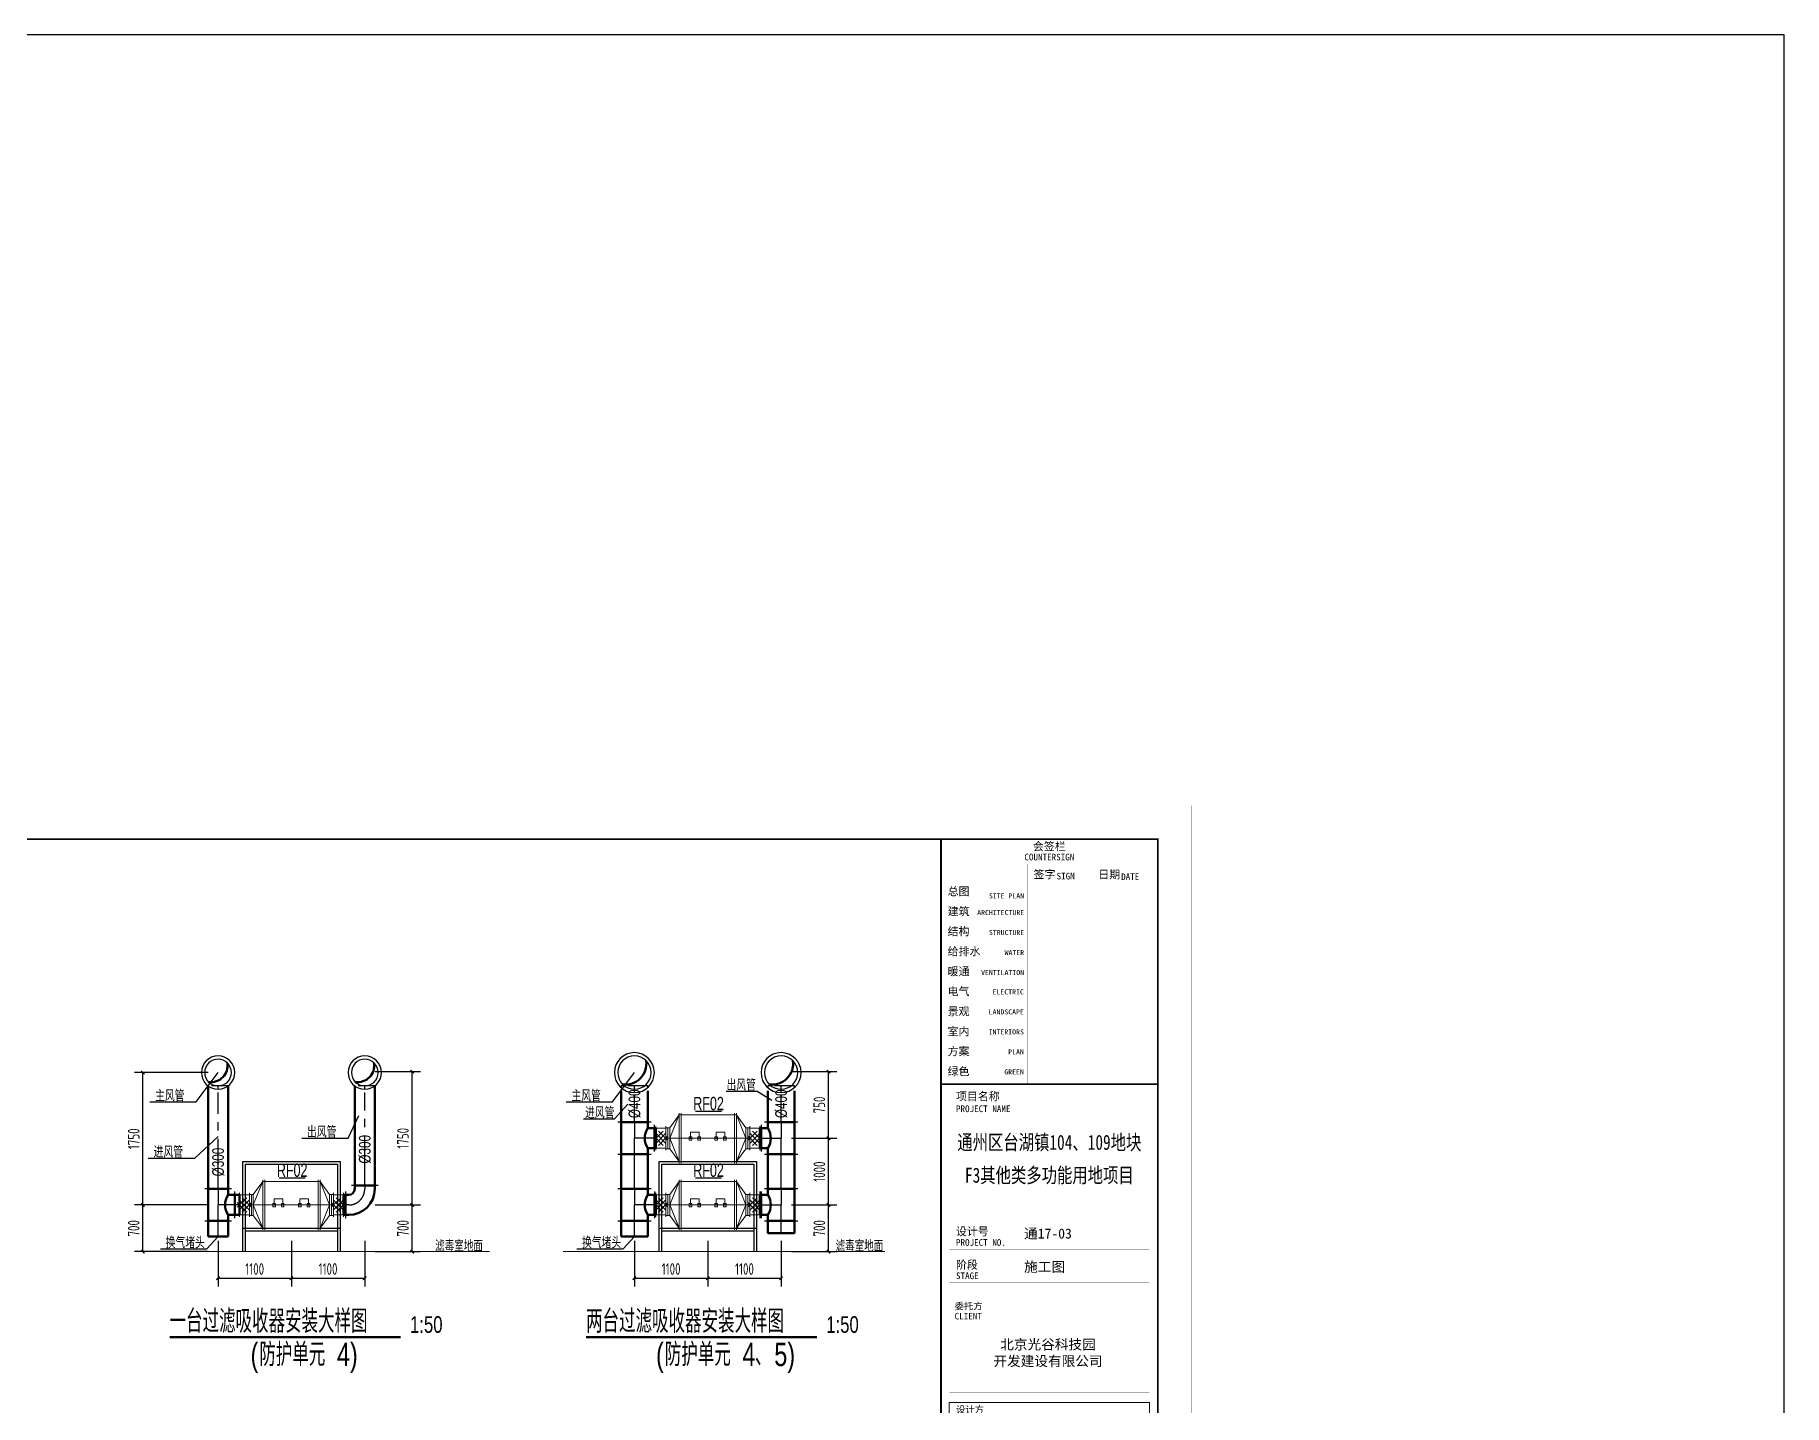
# Model space of a CAD drawing. Extents: x 49167 to 115333, y -222111 to -53947.
# Drawn here: x 89102 to 115333, y -89037 to -68484 of the extents above; entities that cross this region are included whole.
import ezdxf
from ezdxf.enums import TextEntityAlignment as Align

# ---------------------------------------------------------------- set-up
doc = ezdxf.new("R2010")
doc.units = 0
doc.header["$LTSCALE"] = 1000
doc.header["$MEASUREMENT"] = 0
doc.linetypes.add('CENTER2', pattern=[1.125, 0.75, -0.125, 0.125, -0.125])
doc.linetypes.add('DASH', pattern=[0.35, 0.25, -0.1])
for name, color, linetype, lineweight in [('00AC-SB-131', 131, 'Continuous', 20), ('AC_TXT', 40, 'Continuous', 15), ('ACS_SFG_FM', 7, 'Continuous', 15), ('ACS_暖通设备', 7, 'Continuous', 15), ('DUCT-送风管', 4, 'Continuous', 50), ('DUCT-送风管端线', 2, 'Continuous', 50)]:
    doc.layers.add(name, color=color, linetype=linetype, lineweight=lineweight)
for name, color, linetype in [('AXIS-300', 3, 'Continuous'), ('DIM_SYMB', 3, 'Continuous'), ('DUCT-排风标注', 3, 'Continuous'), ('DUCT-送风中心线', 5, 'CENTER2'), ('DUCT-送风标注', 3, 'Continuous'), ('DUCT-送风法兰', 2, 'Continuous'), ('DUCT-送风管立管', 4, 'Continuous'), ('Hvac-Hide', 8, 'DASH'), ('TH_DIM', 3, 'Continuous'), ('WALL', 255, 'Continuous'), ('看线', 241, 'Continuous')]:
    doc.layers.add(name, color=color, linetype=linetype)
doc.styles.add('_TCH_DIM_T3', font='ROS1', dxfattribs={"width": 0.8, "bigfont": 'JD'})
doc.styles.add('HZF', font='ros.shx', dxfattribs={"width": 0.75, "bigfont": 'jd.shx'})
doc.styles.add('图签信息$0$hwxh', font='STXIHEI.TTF')
doc.styles.add('图签信息$0$华文细黑', font='STXIHEI.TTF', dxfattribs={"height": 10})
doc.dimstyles.new('_TCH_ARCH&&50', dxfattribs={"dimtxt": 175, "dimasz": 50, "dimexe": 125, "dimexo": 150, "dimgap": 50, "dimtad": 1, "dimdec": 0, "dimzin": 0, "dimdsep": 46, "dimtxsty": '_TCH_DIM_T3', "dimblk": 'ARCHTICK', "dimcen": 0.09, "dimazin": 2, "dimtfac": 1, "dimtdec": 0, "dimtix": 1, "dimtmove": 2, "dimatfit": 3, "dimfxl": 0, "dimtolj": 1, "dimtzin": 0, "dimarcsym": 0})

# ---------------------------------------------------------------- blocks, each defined once
blk = doc.blocks.new('图框-A1')
for points, const_width in [([(0, 0), (841, 0), (841, 594), (0, 594)], 0.05), ([(766, 584), (25, 584), (25, 10), (766, 10)], 0.5)]:
    blk.add_lwpolyline(points, close=True, dxfattribs=dict(const_width=const_width))
blk = doc.blocks.new('图签信息$0$WDCE Copyright200X')
at = {"const_width": 0.016}
blk.add_lwpolyline([(-10.6, 1.26, 1), (-11.4, 1.26, 1)], format="xyb", close=True, dxfattribs=at)
at = {"style": '图签信息$0$华文细黑'}
for s, p in [('WDCE ', (-11.46, 0.5)), ('     Copyright ', (-3.51, 0.5))]:
    blk.add_text(s, height=1, dxfattribs=at).set_placement(p, align=Align.BOTTOM_RIGHT)
blk.add_text('c', height=0.6, dxfattribs=at).set_placement((-11.04, 1.35), align=Align.MIDDLE_CENTER)
blk.add_attdef('200X', text='', height=1, dxfattribs=at).set_placement((-0.45, 0.5), align=Align.BOTTOM_RIGHT)
blk = doc.blocks.new('图签信息$0$logo2')
h = blk.add_hatch(color=7)
h.paths.add_polyline_path([(19.02, -7.36), (15.84, -7.36), (15.84, -3.97), (18.97, -3.97), (18.97, -4.24), (16.46, -4.24), (16.46, -5.45), (18.81, -5.45), (18.81, -5.69), (16.47, -5.69), (16.47, -7.12), (19.02, -7.12)])
edge = h.paths.add_edge_path()
edge.add_spline(control_points=[(15.26, -4.21), (15.26, -4.21), (15.13, -4.65), (15.13, -4.65), (15.13, -4.65), (14.62, -4.1), (13.73, -4.1), (13.04, -4.1), (12.07, -4.54), (12.08, -5.62), (12.08, -6.49), (12.77, -7.16), (13.73, -7.17), (14.66, -7.17), (15.23, -6.68), (15.23, -6.68), (15.23, -6.68), (15.16, -7.11), (15.16, -7.11), (13.63, -7.7), (11.42, -7.29), (11.41, -5.64), (11.4, -3.72), (14.16, -3.66), (15.26, -4.21)], knot_values=[0, 0, 0, 0, 1, 1, 1, 2, 2, 2, 3, 3, 3, 4, 4, 4, 5, 5, 5, 6, 6, 6, 7, 7, 7, 8, 8, 8, 8], degree=3, periodic=0)
edge = h.paths.add_edge_path(flags=16)
edge.add_spline(control_points=[(10.23, -5.57), (10.23, -5.16), (10.12, -4.83), (9.9, -4.58), (9.63, -4.27), (9.23, -4.12), (8.69, -4.12), (8.69, -4.12), (7.64, -4.12), (7.64, -4.12), (7.64, -4.12), (7.64, -7.1), (7.64, -7.1), (7.64, -7.1), (8.66, -7.1), (8.66, -7.1), (9.13, -7.1), (9.52, -6.93), (9.82, -6.6), (10.09, -6.31), (10.23, -5.96), (10.23, -5.57)], knot_values=[0, 0, 0, 0, 1, 1, 1, 2, 2, 2, 3, 3, 3, 4, 4, 4, 5, 5, 5, 6, 6, 6, 7, 7, 7, 7], degree=3, periodic=0)
edge = h.paths.add_edge_path()
edge.add_spline(control_points=[(10.92, -5.51), (10.92, -5.96), (10.72, -6.37), (10.34, -6.72), (9.92, -7.1), (9.41, -7.29), (8.82, -7.29), (8.82, -7.29), (7.03, -7.29), (7.03, -7.29), (7.03, -7.29), (7.03, -3.92), (7.03, -3.92), (7.03, -3.92), (9.1, -3.92), (9.1, -3.92), (9.59, -3.92), (10.01, -4.06), (10.36, -4.34), (10.73, -4.64), (10.92, -5.03), (10.92, -5.51)], knot_values=[0, 0, 0, 0, 1, 1, 1, 2, 2, 2, 3, 3, 3, 4, 4, 4, 5, 5, 5, 6, 6, 6, 7, 7, 7, 7], degree=3, periodic=0)
at = {"lineweight": 0}
blk.add_lwpolyline([(19.02, -7.36), (15.84, -7.36), (15.84, -3.97), (18.97, -3.97), (18.97, -4.24), (16.46, -4.24), (16.46, -5.45), (18.81, -5.45), (18.81, -5.69), (16.47, -5.69), (16.47, -7.12), (19.02, -7.12), (19.02, -7.36)], dxfattribs=at)
for points, knots in [([(15.26, -4.21), (15.26, -4.21), (15.13, -4.65), (15.13, -4.65), (15.13, -4.65), (14.62, -4.1), (13.73, -4.1), (13.04, -4.1), (12.07, -4.54), (12.08, -5.62), (12.08, -6.49), (12.77, -7.16), (13.73, -7.17), (14.66, -7.17), (15.23, -6.68), (15.23, -6.68), (15.23, -6.68), (15.16, -7.11), (15.16, -7.11), (13.63, -7.7), (11.42, -7.29), (11.41, -5.64), (11.4, -3.72), (14.16, -3.66), (15.26, -4.21)], [0, 0, 0, 0, 1, 1, 1, 2, 2, 2, 3, 3, 3, 4, 4, 4, 5, 5, 5, 6, 6, 6, 7, 7, 7, 8, 8, 8, 8]), ([(10.92, -5.51), (10.92, -5.96), (10.72, -6.37), (10.34, -6.72), (9.92, -7.1), (9.41, -7.29), (8.82, -7.29), (8.82, -7.29), (7.03, -7.29), (7.03, -7.29), (7.03, -7.29), (7.03, -3.92), (7.03, -3.92), (7.03, -3.92), (9.1, -3.92), (9.1, -3.92), (9.59, -3.92), (10.01, -4.06), (10.36, -4.34), (10.73, -4.64), (10.92, -5.03), (10.92, -5.51)], [0, 0, 0, 0, 1, 1, 1, 2, 2, 2, 3, 3, 3, 4, 4, 4, 5, 5, 5, 6, 6, 6, 7, 7, 7, 7]), ([(10.23, -5.57), (10.23, -5.16), (10.12, -4.83), (9.9, -4.58), (9.63, -4.27), (9.23, -4.12), (8.69, -4.12), (8.69, -4.12), (7.64, -4.12), (7.64, -4.12), (7.64, -4.12), (7.64, -7.1), (7.64, -7.1), (7.64, -7.1), (8.66, -7.1), (8.66, -7.1), (9.13, -7.1), (9.52, -6.93), (9.82, -6.6), (10.09, -6.31), (10.23, -5.96), (10.23, -5.57)], [0, 0, 0, 0, 1, 1, 1, 2, 2, 2, 3, 3, 3, 4, 4, 4, 5, 5, 5, 6, 6, 6, 7, 7, 7, 7])]:
    blk.add_open_spline(points, degree=3, knots=knots, dxfattribs=at)
blk = doc.blocks.new('图签信息$0$logo1')
h = blk.add_hatch(color=8)
edge = h.paths.add_edge_path()
edge.add_spline(control_points=[(3.86, -5.21), (3.63, -5.88), (3.39, -6.56), (3.39, -6.56), (3.39, -6.56), (2.5, -3.91), (2.5, -3.91), (2.5, -3.91), (1.8, -3.91), (1.69, -3.91), (2.02, -4.39), (2.95, -7.27), (2.95, -7.27), (2.95, -7.27), (3.44, -7.27), (3.44, -7.27), (3.44, -7.27), (4.03, -5.66), (4.03, -5.66), (4.03, -5.66), (3.86, -5.21), (3.86, -5.21)], knot_values=[0, 0, 0, 0, 1, 1, 1, 2, 2, 2, 3, 3, 3, 4, 4, 4, 5, 5, 5, 6, 6, 6, 7, 7, 7, 7], degree=3, periodic=0)
h = blk.add_hatch(color=7)
edge = h.paths.add_edge_path()
edge.add_spline(control_points=[(6.04, -3.91), (6.09, -4.1), (5.2, -6.56), (5.2, -6.56), (5.2, -6.56), (4.3, -3.91), (4.3, -3.91), (4.3, -3.91), (3.6, -3.91), (3.49, -3.91), (3.82, -4.39), (4.75, -7.27), (4.75, -7.27), (4.75, -7.27), (5.24, -7.27), (5.24, -7.27), (5.24, -7.27), (6.33, -4.3), (6.33, -4.3), (6.33, -4.3), (6.48, -3.91), (6.48, -3.91), (6.48, -3.91), (6.21, -3.91), (6.04, -3.91)], knot_values=[0, 0, 0, 0, 1, 1, 1, 2, 2, 2, 3, 3, 3, 4, 4, 4, 5, 5, 5, 6, 6, 6, 7, 7, 7, 8, 8, 8, 8], degree=3, periodic=0)
at = {"color": 8, "lineweight": 0}
blk.add_open_spline([(3.86, -5.21), (3.63, -5.88), (3.39, -6.56), (3.39, -6.56), (3.39, -6.56), (2.5, -3.91), (2.5, -3.91), (2.5, -3.91), (1.8, -3.91), (1.69, -3.91), (2.02, -4.39), (2.95, -7.27), (2.95, -7.27), (2.95, -7.27), (3.44, -7.27), (3.44, -7.27), (3.44, -7.27), (4.03, -5.66), (4.03, -5.66), (4.03, -5.66), (3.86, -5.21), (3.86, -5.21)], degree=3, knots=[0, 0, 0, 0, 1, 1, 1, 2, 2, 2, 3, 3, 3, 4, 4, 4, 5, 5, 5, 6, 6, 6, 7, 7, 7, 7], dxfattribs=at)
at = {"lineweight": 0}
blk.add_open_spline([(6.04, -3.91), (6.09, -4.1), (5.2, -6.56), (5.2, -6.56), (5.2, -6.56), (4.3, -3.91), (4.3, -3.91), (4.3, -3.91), (3.6, -3.91), (3.49, -3.91), (3.82, -4.39), (4.75, -7.27), (4.75, -7.27), (4.75, -7.27), (5.24, -7.27), (5.24, -7.27), (5.24, -7.27), (6.33, -4.3), (6.33, -4.3), (6.33, -4.3), (6.48, -3.91), (6.48, -3.91), (6.48, -3.91), (6.21, -3.91), (6.04, -3.91)], degree=3, knots=[0, 0, 0, 0, 1, 1, 1, 2, 2, 2, 3, 3, 3, 4, 4, 4, 5, 5, 5, 6, 6, 6, 7, 7, 7, 8, 8, 8, 8], dxfattribs=at)
blk.add_blockref('图签信息$0$logo2', (0, 0))
blk = doc.blocks.new('图签信息$0$时间-logo')
at = {"layer": 'Defpoints', "lineweight": 0}
blk.add_lwpolyline([(0, -23.46), (-21.17, -23.46), (-21.17, 0), (0, 0), (0, -23.46)], dxfattribs=at)
blk.add_blockref('图签信息$0$logo1', (-20.97, 0))
at = {"style": '图签信息$0$hwxh'}
for s, height, p in [('华通设计顾问工程有限公司 ', 1.15, (-19.73, -9.05)), ('WALTON DESIGN & CONSULTING ENGINEERING CO., LTD.', 0.5, (-19.5, -10.1)), ('Address: Building No.3 C-Park, No.135 Xizhimen South Street, ', 0.47, (-19.48, -12.83)), ('地址:北京市西城区西直门南小街135号西派国际3号楼 100035', 0.5, (-19.48, -11.94)), ('电话 Tel：                        （8610）83957395 ', 0.5, (-19.56, -14.91)), ('Xicheng District, Beijing 100035, China ', 0.47, (-16.69, -13.72)), ('传真 Fax：                      （8610）83957590 ', 0.5, (-19.48, -15.8)), ('主页 Web：                      www.WDCE.com ', 0.5, (-19.48, -16.69)), ('资质号 Licence No.：    建筑甲级 A111010265 ', 0.5, (-19.48, -18.47)), ('邮件 E-mail：                    office@WDCE.com ', 0.5, (-19.48, -17.58)), ('   规划甲级 101195', 0.5, (-12.6, -19.36))]:
    blk.add_text(s, height=height, dxfattribs=at).set_placement(p)
blk = doc.blocks.new('图签信息')
at = {"const_width": 0.5}
for points in [[(-65, 574), (-65, 500.5), (0, 500.5), (0, 574)], [(-65, 0), (0, 0), (0, 500.5), (-65, 500.5)]]:
    blk.add_lwpolyline(points, close=True, dxfattribs=at)
at = {"const_width": 0.05}
for points in [[(-65, 566.5), (0, 566.5)], [(-39.14, 566.5), (-39.14, 500.5)], [(-19.1, 566.5), (-19.1, 500.5)], [(-65, 560.5), (0, 560.5)], [(-65, 554.5), (0, 554.5)], [(-65, 548.5), (0, 548.5)], [(-65, 542.5), (0, 542.5)], [(-65, 536.5), (0, 536.5)], [(-65, 530.5), (0, 530.5)], [(-65, 524.5), (0, 524.5)], [(-65, 518.5), (0, 518.5)], [(-65, 512.5), (0, 512.5)], [(-65, 512.5), (0, 512.5)], [(-65, 506.5), (0, 506.5)], [(-65, 500.5), (0, 500.5)], [(-62.5, 450.87), (-2.5, 450.87)], [(-62.5, 440.87), (-2.5, 440.87)], [(-2.5, 407.85), (-2.5, 436.12), (-62.5, 436.12), (-62.5, 407.85)], [(-62.5, 407.85), (-2.5, 407.85)], [(-62.5, 404.92), (-62.5, 227.83)], [(-62.5, 404.92), (-2.5, 404.92)], [(-62.5, 227.83), (-2.5, 227.83), (-2.5, 404.92)], [(-57.5, 338.36), (-7.5, 338.36)], [(-57.5, 288.83), (-7.5, 288.83)], [(-57.5, 234.85), (-7.5, 234.85)], [(-62.5, 227.83), (-2.5, 227.83)], [(-62.5, 217.74), (-2.5, 217.74)], [(-62.5, 103.26), (-2.5, 103.26), (-2.5, 163.26), (-62.5, 163.26), (-62.5, 103.26)], [(-37.5, 163.26), (-37.5, 103.26)], [(-20, 163.26), (-20, 103.26)], [(-62.5, 155.76), (-2.5, 155.76)], [(-62.5, 148.26), (-2.5, 148.26)], [(-62.5, 140.76), (-2.5, 140.76)], [(-62.5, 133.26), (-2.5, 133.26)], [(-62.5, 125.76), (-2.5, 125.76)], [(-62.5, 118.26), (-2.5, 118.26)], [(-62.5, 110.76), (-2.5, 110.76)], [(-62.5, 98.5), (-2.5, 98.5), (-2.5, 10), (-62.5, 10), (-62.5, 98.5)], [(-62.5, 83.5), (-2.5, 83.5)], [(-62.5, 76), (-2.5, 76)], [(-62.5, 40), (-2.5, 40)], [(-37.5, 40), (-37.5, 26)], [(-62.5, 26), (-2.5, 26)], [(-62.5, 18), (-2.5, 18)]]:
    blk.add_lwpolyline(points, dxfattribs=at)
at = {"ltscale": 0.001, "xscale": 2.834689937531525, "yscale": 2.834689937531525, "zscale": 2.834689937531525}
blk.add_blockref('图签信息$0$时间-logo', (-2.5, 404.92), dxfattribs=at)
blk.add_blockref('图签信息$0$WDCE Copyright200X', (-2.5, 0)).add_auto_attribs({'200X': '2007'})
at = {"style": '图签信息$0$华文细黑'}
for s, height, p in [('会签栏', 2.4, (-32.5, 573)), ('COUNTERSIGN', 2, (-32.5, 569.6))]:
    blk.add_text(s, height=height, dxfattribs=at).set_placement(p, align=Align.TOP_CENTER)
for s, height, p in [('签字', 2.4, (-37.22, 564.63)), ('SIGN', 2, (-30.32, 563.88)), ('日期', 2.4, (-17.79, 564.58)), ('DATE', 2, (-10.96, 563.7)), ('总图', 2.4, (-63, 559.5)), ('建筑', 2.4, (-63, 553.5)), ('结构', 2.4, (-63, 547.5)), ('给排水', 2.4, (-63, 541.5)), ('暖通', 2.4, (-63, 535.5)), ('电气', 2.4, (-63, 529.5)), ('景观', 2.4, (-63, 523.5)), ('室内', 2.4, (-63, 517.5)), ('方案', 2.4, (-63, 511.5)), ('绿色', 2.4, (-63, 505.5)), ('项目名称', 2.4, (-60.5, 498)), ('PROJECT NAME', 2, (-60.5, 494.08)), ('设计号', 2.4, (-60.54, 457.48)), ('PROJECT NO.', 2, (-60.5, 453.97)), ('阶段', 2.4, (-60.5, 447.47)), ('STAGE', 2, (-60.5, 443.97)), ('委托方', 2, (-60.9, 434.86)), ('CLIENT', 2, (-60.9, 431.86)), ('设计方', 2, (-60.5, 403.83)), ('DESIGNER', 2, (-60.5, 400.83)), ('KEY PLAN', 2, (-60.5, 220.74)), ('索引', 2.4, (-60.5, 224.14)), ('姓名', 2.4, (-35.5, 162.47)), ('签字', 2.4, (-15.81, 162.57)), ('NAME', 2, (-35.5, 158.96)), ('SIGN', 2, (-15.5, 159.2)), ('审定', 2.4, (-60.73, 154.81)), ('审核', 2.4, (-60.95, 147.29)), ('APPROVED BY', 2, (-60.5, 151.44)), ('VERIFIED BY', 2, (-60.5, 143.91)), ('设计主持人', 2.4, (-60.68, 139.76)), ('专业负责人', 2.4, (-60.67, 132.26)), ('DESIGN CHIEF', 2, (-60.5, 136.19)), ('DISCIPLINE CHIEF', 2, (-60.5, 128.98)), ('校对', 2.4, (-60.5, 124.76)), ('CHECKED BY', 2, (-60.5, 121.37)), ('设计人', 2.4, (-60.5, 117.26)), ('DESIGN BY', 2, (-60.5, 113.83)), ('制图人', 2.4, (-60.61, 109.76)), ('DRAWN BY', 2, (-60.5, 106.5)), ('专业', 2.4, (-61.23, 97.93)), ('SPECIALTY', 2, (-61.23, 94.38)), ('SUB ITEM', 2, (-60.88, 79.5)), ('子项', 2.4, (-60.88, 82.92)), ('图名', 2.4, (-60.91, 75.41)), ('DRAWING TITLES', 2, (-60.91, 72)), ('比例', 2.4, (-61.56, 39.42)), ('图纸编号', 2.4, (-36.1, 39.32)), ('SCALE', 2, (-61.19, 36)), ('SHEET NO.', 2, (-36.1, 36)), ('版本号', 2.4, (-61, 25.03)), ('EDITION', 2, (-61.06, 21.61)), ('日期', 2.4, (-61, 16.68)), ('DATE', 2, (-60.5, 13.26))]:
    blk.add_text(s, height=height, dxfattribs=at).set_placement(p, align=Align.TOP_LEFT)
for s, p in [('SITE PLAN', (-40.06, 557.7)), ('ARCHITECTURE', (-40.06, 552.7)), ('STRUCTURE', (-40.06, 546.7)), ('WATER', (-40.06, 540.7)), ('VENTILATION', (-40.06, 534.7)), ('ELECTRIC', (-40.14, 528.89)), ('LANDSCAPE', (-40.14, 522.89)), ('INTERIORS', (-40.14, 516.89)), ('PLAN', (-40.14, 510.89)), ('GREEN', (-40.14, 504.89))]:
    blk.add_text(s, height=1.5, dxfattribs=at).set_placement(p, align=Align.TOP_RIGHT)
at = {"color": 4, "style": '图签信息$0$华文细黑', "width": 0.75}
for s, p in [('通州区台湖镇104、109地块', (-32.5, 480.78)), ('F3其他类多功能用地项目', (-32.5, 470.91))]:
    blk.add_text(s, height=4.5, dxfattribs=at).set_placement(p, align=Align.CENTER)
at = {"color": 4, "style": '图签信息$0$华文细黑'}
for s, p in [('A', (-32.53, 19.4)), ('2019.03', (-32.53, 11.84))]:
    blk.add_text(s, height=3, dxfattribs=at).set_placement(p, align=Align.CENTER)
at = {"style": '图签信息$0$华文细黑', "oblique": 20}
for s, p in [('除特别注明外，所有尺寸是以毫米制', (-32.5, 6.5)), ('尺寸以标注为准不得量取，所有尺寸需在现场校核准确', (-32.5, 4))]:
    blk.add_text(s, height=1.5, dxfattribs=at).set_placement(p, align=Align.MIDDLE_CENTER)
at = {"color": 4, "ltscale": 0.001, "char_height": 3, "width": 58.4895, "style": '图签信息$0$华文细黑'}
for s, insert, attachment_point in [('通17-03', (-40.06, 455.51), 4), ('施工图', (-40.06, 445.51), 4), ('北京光谷科技园\\P开发建设有限公司', (-32.9, 419.71), 5)]:
    blk.add_mtext(s, dxfattribs=dict(at, insert=insert, attachment_point=attachment_point))
blk = doc.blocks.new('图签-A1')
at = {"color": 2}
blk.add_blockref('图签信息', (0, 0), dxfattribs=at)
blk = doc.blocks.new('地库$0$xsq2')
for p, q in [((316050, 100162), (316242, 100303)), ((316400, 100303), (316050, 100162)), ((316557, 100362), (316242, 100362)), ((316242, 100362), (316242, 100303)), ((316557, 100332), (316242, 100332)), ((316557, 100303), (316242, 100303)), ((316400, 100362), (316400, 99102)), ((316750, 100162), (316400, 100303)), ((316557, 100362), (316557, 100303)), ((316557, 100303), (316750, 100162)), ((316775, 100162), (316025, 100162)), ((316775, 100131), (316025, 100131)), ((316050, 99302), (316050, 100162)), ((316310, 99990), (316310, 99861)), ((316409, 99990), (316310, 99990)), ((316379, 99970), (316379, 100009)), ((316379, 100009), (316426, 100009)), ((316426, 99970), (316379, 99970)), ((316426, 100009), (316426, 99970)), ((316750, 99302), (316750, 100162)), ((316310, 99861), (316407, 99861)), ((316379, 99843), (316379, 99882)), ((316379, 99882), (316426, 99882)), ((316426, 99843), (316379, 99843)), ((316426, 99882), (316426, 99843)), ((316310, 99605), (316310, 99476)), ((316409, 99605), (316310, 99605)), ((316310, 99476), (316407, 99476)), ((316379, 99624), (316426, 99624)), ((316379, 99585), (316379, 99624)), ((316426, 99585), (316379, 99585)), ((316379, 99497), (316426, 99497)), ((316379, 99458), (316379, 99497)), ((316426, 99458), (316379, 99458)), ((316426, 99624), (316426, 99585)), ((316426, 99497), (316426, 99458)), ((316775, 99333), (316025, 99333)), ((316775, 99302), (316025, 99302)), ((316242, 99161), (316050, 99302)), ((316050, 99302), (316400, 99161)), ((316242, 99103), (316242, 99161)), ((316557, 99161), (316242, 99161)), ((316400, 99161), (316750, 99302)), ((316750, 99302), (316557, 99161)), ((316557, 99102), (316557, 99161)), ((316557, 99132), (316242, 99132)), ((316557, 99102), (316242, 99102))]:
    blk.add_line(p, q)
blk = doc.blocks.new('*U57')
for p, q in [((35, 106), (-106, -35)), ((-106, 35), (35, -106)), ((-75, 180), (-75, -180)), ((-75, 150), (75, 150)), ((71, 71), (-71, -71)), ((-71, 71), (71, -71)), ((-35, 106), (106, -35)), ((106, 35), (-35, -106)), ((75, 180), (75, -180)), ((-75, -150), (75, -150))]:
    blk.add_line(p, q)
blk = doc.blocks.new('_ArchTick')
at = {"color": 0, "linetype": 'ByBlock', "const_width": 0.4}
blk.add_lwpolyline([(-0.5, -0.5), (0.5, 0.5)], dxfattribs=at)
blk = doc.blocks.new('*D277')
at = {"layer": 'Defpoints', "color": 0}
for p in [(90720, -84050), (91847, -84050), (91847, -86036)]:
    blk.add_point(p, dxfattribs=at)
at = {"layer": 'TH_DIM', "color": 0, "lineweight": -2}
for p, q in [((91697, -84050), (90595, -84050)), ((90720, -86036), (90720, -84050)), ((91697, -86036), (90595, -86036))]:
    blk.add_line(p, q, dxfattribs=at)
at = {"layer": 'TH_DIM', "color": 0, "lineweight": -2, "xscale": 50, "yscale": 50, "zscale": 50}
for p, rotation in [((90720, -84050), 90), ((90720, -86036), 270)]:
    blk.add_blockref('_ArchTick', p, dxfattribs=dict(at, rotation=rotation))
at = {"layer": 'TH_DIM', "color": 0, "insert": (90583, -85043), "char_height": 175, "attachment_point": 5, "rotation": 90, "style": '_TCH_DIM_T3'}
blk.add_mtext('\\A1;1750', dxfattribs=at)
blk = doc.blocks.new('*D278')
at = {"layer": 'Defpoints', "color": 0}
for p in [(90720, -86036), (91847, -86036), (91847, -86736)]:
    blk.add_point(p, dxfattribs=at)
at = {"layer": 'TH_DIM', "color": 0, "lineweight": -2}
for p, q in [((91697, -86036), (90595, -86036)), ((90720, -86736), (90720, -86036)), ((91697, -86736), (90595, -86736))]:
    blk.add_line(p, q, dxfattribs=at)
at = {"layer": 'TH_DIM', "color": 0, "lineweight": -2, "xscale": 50, "yscale": 50, "zscale": 50}
for p, rotation in [((90720, -86036), 90), ((90720, -86736), 270)]:
    blk.add_blockref('_ArchTick', p, dxfattribs=dict(at, rotation=rotation))
at = {"layer": 'TH_DIM', "color": 0, "insert": (90583, -86386), "char_height": 175, "attachment_point": 5, "rotation": 90, "style": '_TCH_DIM_T3'}
blk.add_mtext('\\A1;700', dxfattribs=at)
blk = doc.blocks.new('*D279')
at = {"layer": 'Defpoints', "color": 0}
for p in [(100298, -84036), (101003, -84036), (100298, -85036)]:
    blk.add_point(p, dxfattribs=at)
at = {"layer": 'TH_DIM', "color": 0, "lineweight": -2}
for p, q in [((100448, -84036), (101128, -84036)), ((101003, -85036), (101003, -84036)), ((100448, -85036), (101128, -85036))]:
    blk.add_line(p, q, dxfattribs=at)
at = {"layer": 'TH_DIM', "color": 0, "lineweight": -2, "xscale": 50, "yscale": 50, "zscale": 50}
for p, rotation in [((101003, -84036), 90), ((101003, -85036), 270)]:
    blk.add_blockref('_ArchTick', p, dxfattribs=dict(at, rotation=rotation))
at = {"layer": 'TH_DIM', "color": 0, "insert": (100865, -84536), "char_height": 175, "attachment_point": 5, "rotation": 90, "style": '_TCH_DIM_T3'}
blk.add_mtext('\\A1;750', dxfattribs=at)
blk = doc.blocks.new('*D280')
at = {"layer": 'Defpoints', "color": 0}
for p in [(100298, -85036), (101003, -85036), (100298, -86036)]:
    blk.add_point(p, dxfattribs=at)
at = {"layer": 'TH_DIM', "color": 0, "lineweight": -2}
for p, q in [((100448, -85036), (101128, -85036)), ((101003, -86036), (101003, -85036)), ((100448, -86036), (101128, -86036))]:
    blk.add_line(p, q, dxfattribs=at)
at = {"layer": 'TH_DIM', "color": 0, "lineweight": -2, "xscale": 50, "yscale": 50, "zscale": 50}
for p, rotation in [((101003, -85036), 90), ((101003, -86036), 270)]:
    blk.add_blockref('_ArchTick', p, dxfattribs=dict(at, rotation=rotation))
at = {"layer": 'TH_DIM', "color": 0, "insert": (100865, -85536), "char_height": 175, "attachment_point": 5, "rotation": 90, "style": '_TCH_DIM_T3'}
blk.add_mtext('\\A1;1000', dxfattribs=at)
blk = doc.blocks.new('*D281')
at = {"layer": 'Defpoints', "color": 0}
for p in [(100298, -86036), (101003, -86036), (100298, -86736)]:
    blk.add_point(p, dxfattribs=at)
at = {"layer": 'TH_DIM', "color": 0, "lineweight": -2}
for p, q in [((100448, -86036), (101128, -86036)), ((101003, -86736), (101003, -86036)), ((100448, -86736), (101128, -86736))]:
    blk.add_line(p, q, dxfattribs=at)
at = {"layer": 'TH_DIM', "color": 0, "lineweight": -2, "xscale": 50, "yscale": 50, "zscale": 50}
for p, rotation in [((101003, -86036), 90), ((101003, -86736), 270)]:
    blk.add_blockref('_ArchTick', p, dxfattribs=dict(at, rotation=rotation))
at = {"layer": 'TH_DIM', "color": 0, "insert": (100865, -86386), "char_height": 175, "attachment_point": 5, "rotation": 90, "style": '_TCH_DIM_T3'}
blk.add_mtext('\\A1;700', dxfattribs=at)
blk = doc.blocks.new('*D282')
at = {"layer": 'Defpoints', "color": 0}
for p in [(98092, -86426), (99192, -86426), (99192, -87134)]:
    blk.add_point(p, dxfattribs=at)
at = {"layer": 'TH_DIM', "color": 0, "lineweight": -2}
for p, q in [((98092, -86576), (98092, -87259)), ((99192, -86576), (99192, -87259)), ((98092, -87134), (99192, -87134))]:
    blk.add_line(p, q, dxfattribs=at)
at = {"layer": 'TH_DIM', "color": 0, "lineweight": -2, "xscale": 50, "yscale": 50, "zscale": 50, "rotation": 180}
blk.add_blockref('_ArchTick', (98092, -87134), dxfattribs=at)
at = {"layer": 'TH_DIM', "color": 0, "lineweight": -2, "xscale": 50, "yscale": 50, "zscale": 50}
blk.add_blockref('_ArchTick', (99192, -87134), dxfattribs=at)
at = {"layer": 'TH_DIM', "color": 0, "insert": (98642, -86996), "char_height": 175, "attachment_point": 5, "style": '_TCH_DIM_T3'}
blk.add_mtext('\\A1;1100', dxfattribs=at)
blk = doc.blocks.new('*D283')
at = {"layer": 'Defpoints', "color": 0}
for p in [(99192, -86426), (100292, -86426), (100292, -87134)]:
    blk.add_point(p, dxfattribs=at)
at = {"layer": 'TH_DIM', "color": 0, "lineweight": -2}
for p, q in [((99192, -86576), (99192, -87259)), ((100292, -86576), (100292, -87259)), ((99192, -87134), (100292, -87134))]:
    blk.add_line(p, q, dxfattribs=at)
at = {"layer": 'TH_DIM', "color": 0, "lineweight": -2, "xscale": 50, "yscale": 50, "zscale": 50, "rotation": 180}
blk.add_blockref('_ArchTick', (99192, -87134), dxfattribs=at)
at = {"layer": 'TH_DIM', "color": 0, "lineweight": -2, "xscale": 50, "yscale": 50, "zscale": 50}
blk.add_blockref('_ArchTick', (100292, -87134), dxfattribs=at)
at = {"layer": 'TH_DIM', "color": 0, "insert": (99742, -86996), "char_height": 175, "attachment_point": 5, "style": '_TCH_DIM_T3'}
blk.add_mtext('\\A1;1100', dxfattribs=at)
blk = doc.blocks.new('*D284')
at = {"layer": 'Defpoints', "color": 0}
for p in [(94053, -84036), (94758, -84036), (94053, -86036)]:
    blk.add_point(p, dxfattribs=at)
at = {"layer": 'TH_DIM', "color": 0, "lineweight": -2}
for p, q in [((94203, -84036), (94883, -84036)), ((94758, -86036), (94758, -84036)), ((94203, -86036), (94883, -86036))]:
    blk.add_line(p, q, dxfattribs=at)
at = {"layer": 'TH_DIM', "color": 0, "lineweight": -2, "xscale": 50, "yscale": 50, "zscale": 50}
for p, rotation in [((94758, -84036), 90), ((94758, -86036), 270)]:
    blk.add_blockref('_ArchTick', p, dxfattribs=dict(at, rotation=rotation))
at = {"layer": 'TH_DIM', "color": 0, "insert": (94621, -85036), "char_height": 175, "attachment_point": 5, "rotation": 90, "style": '_TCH_DIM_T3'}
blk.add_mtext('\\A1;1750', dxfattribs=at)
blk = doc.blocks.new('*D285')
at = {"layer": 'Defpoints', "color": 0}
for p in [(94053, -86036), (94758, -86036), (94053, -86736)]:
    blk.add_point(p, dxfattribs=at)
at = {"layer": 'TH_DIM', "color": 0, "lineweight": -2}
for p, q in [((94203, -86036), (94883, -86036)), ((94758, -86736), (94758, -86036)), ((94203, -86736), (94883, -86736))]:
    blk.add_line(p, q, dxfattribs=at)
at = {"layer": 'TH_DIM', "color": 0, "lineweight": -2, "xscale": 50, "yscale": 50, "zscale": 50}
for p, rotation in [((94758, -86036), 90), ((94758, -86736), 270)]:
    blk.add_blockref('_ArchTick', p, dxfattribs=dict(at, rotation=rotation))
at = {"layer": 'TH_DIM', "color": 0, "insert": (94621, -86386), "char_height": 175, "attachment_point": 5, "rotation": 90, "style": '_TCH_DIM_T3'}
blk.add_mtext('\\A1;700', dxfattribs=at)
blk = doc.blocks.new('*D286')
at = {"layer": 'Defpoints', "color": 0}
for p in [(91847, -86426), (92947, -86426), (92947, -87134)]:
    blk.add_point(p, dxfattribs=at)
at = {"layer": 'TH_DIM', "color": 0, "lineweight": -2}
for p, q in [((91847, -86576), (91847, -87259)), ((92947, -86576), (92947, -87259)), ((91847, -87134), (92947, -87134))]:
    blk.add_line(p, q, dxfattribs=at)
at = {"layer": 'TH_DIM', "color": 0, "lineweight": -2, "xscale": 50, "yscale": 50, "zscale": 50, "rotation": 180}
blk.add_blockref('_ArchTick', (91847, -87134), dxfattribs=at)
at = {"layer": 'TH_DIM', "color": 0, "lineweight": -2, "xscale": 50, "yscale": 50, "zscale": 50}
blk.add_blockref('_ArchTick', (92947, -87134), dxfattribs=at)
at = {"layer": 'TH_DIM', "color": 0, "insert": (92397, -86996), "char_height": 175, "attachment_point": 5, "style": '_TCH_DIM_T3'}
blk.add_mtext('\\A1;1100', dxfattribs=at)
blk = doc.blocks.new('*D287')
at = {"layer": 'Defpoints', "color": 0}
for p in [(92947, -86426), (94047, -86426), (94047, -87134)]:
    blk.add_point(p, dxfattribs=at)
at = {"layer": 'TH_DIM', "color": 0, "lineweight": -2}
for p, q in [((92947, -86576), (92947, -87259)), ((94047, -86576), (94047, -87259)), ((92947, -87134), (94047, -87134))]:
    blk.add_line(p, q, dxfattribs=at)
at = {"layer": 'TH_DIM', "color": 0, "lineweight": -2, "xscale": 50, "yscale": 50, "zscale": 50, "rotation": 180}
blk.add_blockref('_ArchTick', (92947, -87134), dxfattribs=at)
at = {"layer": 'TH_DIM', "color": 0, "lineweight": -2, "xscale": 50, "yscale": 50, "zscale": 50}
blk.add_blockref('_ArchTick', (94047, -87134), dxfattribs=at)
at = {"layer": 'TH_DIM', "color": 0, "insert": (93497, -86996), "char_height": 175, "attachment_point": 5, "style": '_TCH_DIM_T3'}
blk.add_mtext('\\A1;1100', dxfattribs=at)

msp = doc.modelspace()

# ---------------------------------------------------------------- linework, layer by layer
at = {"layer": 'AC_TXT', "linetype": 'Continuous', "const_width": 20}
for points in [[(99400, -84629.1), (99007, -84629.1)], [(93155.7, -85629.1), (92762.7, -85629.1)], [(99400, -85629.1), (99007, -85629.1)]]:
    msp.add_lwpolyline(points, dxfattribs=at)
at = {"layer": 'ACS_暖通设备', "color": 0}
for p, q in [((95917.3, -86735.6), (90779.9, -86735.6)), ((101847.2, -86735.6), (97024.1, -86735.6))]:
    msp.add_line(p, q, dxfattribs=at)
at = {"layer": 'AXIS-300'}
for p, q in [((91678.6, -86692.6), (91847.3, -86507, 2800)), ((97922.9, -86692.6), (98091.6, -86507, 2800))]:
    msp.add_line(p, q, dxfattribs=at)
at = {"layer": 'Defpoints'}
msp.add_lwpolyline([(65641.1, -80546.9), (102691.1, -80546.9), (102691.1, -109246.9), (65641.1, -109246.9)], close=True, dxfattribs=at)
at = {"layer": 'DIM_SYMB', "const_width": 35}
for points in [[(91120, -88021.4), (94586.3, -88021.4)], [(97366.4, -88021.4), (100828.5, -88021.4)]]:
    msp.add_lwpolyline(points, dxfattribs=at)
at = {"layer": 'DUCT-排风标注'}
for p, q in [((91520.2, -84489.7), (91847.3, -84050, 3802)), ((97764.5, -84489.7), (98091.6, -84050, 3802)), ((99467.4, -84327.4), (99933, -84327.4)), ((99933, -84327.4), (100152.1, -84461.7)), ((90824, -84489.7), (91520.2, -84489.7)), ((93798.3, -85033), (93956.4, -84694.2)), ((97068.3, -84489.7), (97764.5, -84489.7)), ((97793.8, -84744.8, -12.8), (97994.6, -84521.7, 2787.2)), ((97327.6, -84744.8, -12.8), (97793.8, -84744.8, -12.8)), ((91497.7, -85333), (91847.3, -85010.6, 2800)), ((93102.1, -85033), (93798.3, -85033)), ((90801.6, -85333), (91497.7, -85333)), ((90982.4, -86692.6), (91678.6, -86692.6)), ((97226.7, -86692.6), (97922.9, -86692.6))]:
    msp.add_line(p, q, dxfattribs=at)
at = {"layer": 'DUCT-送风中心线'}
for p, q in [((91847.3, -85795.4), (91847.3, -84350)), ((94047.3, -85745.4), (94047.3, -84350)), ((98091.6, -84795.4), (98091.6, -84400)), ((100291.6, -84795.4), (100291.6, -84400)), ((98091.6, -84795.6), (98091.6, -85035.6)), ((100291.6, -84795.6), (100291.6, -85035.6)), ((98391.6, -85035.6), (98091.6, -85035.6)), ((98091.6, -85275.6), (98091.6, -85035.6)), ((98411.6, -85035.6), (98391.8, -85035.6)), ((99971.6, -85035.6), (99991.4, -85035.6)), ((99991.6, -85035.6), (100291.6, -85035.6)), ((100291.6, -85275.6), (100291.6, -85035.6)), ((98091.6, -85795.4), (98091.6, -85275.8)), ((100291.6, -85795.4), (100291.6, -85275.8)), ((94047.3, -85745.6), (94047.3, -85795.6)), ((91847.3, -85795.6), (91847.3, -86035.6)), ((92097.3, -86035.6), (91847.3, -86035.6)), ((91847.3, -86275.6), (91847.3, -86035.6)), ((92167.3, -86035.6), (92097.5, -86035.6)), ((93727.3, -86035.6), (93757.1, -86035.6)), ((93807.3, -86035.6), (93757.3, -86035.6)), ((98091.6, -85795.6), (98091.6, -86035.6)), ((98391.6, -86035.6), (98091.6, -86035.6)), ((98091.6, -86275.6), (98091.6, -86035.6)), ((98411.6, -86035.6), (98391.8, -86035.6)), ((99991.4, -86035.6), (99971.6, -86035.6)), ((99991.6, -86035.6), (100291.6, -86035.6)), ((100291.6, -85795.6), (100291.6, -86035.6)), ((100291.6, -86275.6), (100291.6, -86035.6)), ((91847.3, -86507), (91847.3, -86275.8)), ((98091.6, -86507), (98091.6, -86275.8)), ((100291.6, -86459.6), (100291.6, -86275.8))]:
    msp.add_line(p, q, dxfattribs=at)
msp.add_arc((93807.3, -85795.6), 240, 270, 0, dxfattribs=at)
at = {"layer": 'DUCT-送风法兰'}
for p, q in [((98341.6, -84795.5), (97841.6, -84795.5)), ((98391.7, -85235.6), (98391.7, -84835.6)), ((99991.5, -84835.6), (99991.5, -85235.6)), ((100541.6, -84795.5), (100041.6, -84795.5)), ((97841.6, -85275.7), (98341.6, -85275.7)), ((100041.6, -85275.7), (100541.6, -85275.7)), ((94247.3, -85745.5), (93847.3, -85745.5)), ((92047.3, -85795.5), (91647.3, -85795.5)), ((92097.4, -86235.6), (92097.4, -85835.6)), ((93757.2, -85835.6), (93757.2, -86235.6)), ((98341.6, -85795.5), (97841.6, -85795.5)), ((98391.7, -85835.6), (98391.7, -86235.6)), ((99971.5, -85835.6), (99971.5, -86235.6)), ((99991.5, -85835.6), (99991.5, -86235.6)), ((100541.6, -85795.5), (100041.6, -85795.5)), ((91647.3, -86275.7), (92047.3, -86275.7)), ((97841.6, -86275.7), (98341.6, -86275.7)), ((100041.6, -86275.7), (100541.6, -86275.7))]:
    msp.add_line(p, q, dxfattribs=at)
for centre, radius, start, end in [((91847.3, -84050), 250, 360, 180), ((94047.3, -84050), 250, 0, 180), ((98091.6, -84050), 300, 360, 180), ((100291.6, -84050), 300, 0, 180), ((91847.3, -84050), 250, 180, 360), ((94047.3, -84050), 250, 180, 0), ((98091.6, -84050), 300, 180, 360), ((100291.6, -84050), 300, 180, 0)]:
    msp.add_arc(centre, radius, start, end, dxfattribs=at)
at = {"layer": 'DUCT-送风管'}
for p, q in [((91697.3, -84250), (91697.3, -85795.4)), ((91997.3, -85795.4), (91997.3, -84250)), ((93897.3, -84250), (93897.3, -85745.4)), ((94197.3, -85745.4), (94197.3, -84250)), ((97891.6, -84323.6), (97891.6, -84795.4)), ((98291.6, -84795.4), (98291.6, -84323.6)), ((100091.6, -84323.6), (100091.6, -84795.4)), ((100491.6, -84795.4), (100491.6, -84323.6)), ((97891.6, -84795.6), (97891.6, -85275.6)), ((98291.6, -84885.6), (98291.6, -84795.6)), ((98291.6, -84885.6), (98391.6, -84885.6)), ((98411.6, -84885.6), (98391.8, -84885.6)), ((98411.6, -85185.6), (98411.6, -84885.6)), ((99991.4, -84885.6), (99971.6, -84885.6)), ((99971.6, -84885.6), (99971.6, -85185.6)), ((100091.6, -84885.6), (99991.6, -84885.6)), ((100091.6, -84885.6), (100091.6, -84795.6)), ((100491.6, -84795.6), (100491.6, -85275.6)), ((98291.6, -85275.6), (98291.6, -85185.6)), ((98391.6, -85185.6), (98291.6, -85185.6)), ((98391.8, -85185.6), (98411.6, -85185.6)), ((99971.6, -85185.6), (99991.4, -85185.6)), ((99991.6, -85185.6), (100091.6, -85185.6)), ((100091.6, -85275.6), (100091.6, -85185.6)), ((97891.6, -85275.8), (97891.6, -85795.4)), ((98291.6, -85795.4), (98291.6, -85275.8)), ((100091.6, -85275.8), (100091.6, -85795.4)), ((100491.6, -85795.4), (100491.6, -85275.8)), ((93897.3, -85795.6), (93897.3, -85745.6)), ((94197.3, -85745.6), (94197.3, -85795.6)), ((91697.3, -85795.6), (91697.3, -86275.6)), ((91997.3, -85885.6), (91997.3, -85795.6)), ((91997.3, -85885.6), (92097.3, -85885.6)), ((92167.3, -85885.6), (92097.5, -85885.6)), ((92167.3, -86185.6), (92167.3, -85885.6)), ((93757.1, -85885.6), (93727.3, -85885.6)), ((93727.3, -85885.6), (93727.3, -86185.6)), ((93757.3, -85885.6), (93807.3, -85885.6)), ((97891.6, -85795.6), (97891.6, -86275.6)), ((98291.6, -85885.6), (98291.6, -85795.6)), ((98291.6, -85885.6), (98391.6, -85885.6)), ((98411.6, -85885.6), (98391.8, -85885.6)), ((98411.6, -86185.6), (98411.6, -85885.6)), ((99991.4, -85885.6), (99971.6, -85885.6)), ((100091.6, -85885.6), (99991.6, -85885.6)), ((100091.6, -85885.6), (100091.6, -85795.6)), ((100491.6, -85795.6), (100491.6, -86275.6)), ((91697.3, -86275.8), (91697.3, -86507)), ((91997.3, -86275.6), (91997.3, -86185.6)), ((92097.3, -86185.6), (91997.3, -86185.6)), ((91997.3, -86507), (91997.3, -86275.8)), ((92097.5, -86185.6), (92167.3, -86185.6)), ((93727.3, -86185.6), (93757.1, -86185.6)), ((93807.3, -86185.6), (93757.3, -86185.6)), ((97891.6, -86275.8), (97891.6, -86507)), ((98291.6, -86275.6), (98291.6, -86185.6)), ((98391.6, -86185.6), (98291.6, -86185.6)), ((98291.6, -86507), (98291.6, -86275.8)), ((98391.8, -86185.6), (98411.6, -86185.6)), ((99971.6, -86185.6), (99991.4, -86185.6)), ((99991.6, -86185.6), (100091.6, -86185.6)), ((100091.6, -86275.6), (100091.6, -86185.6)), ((100091.6, -86275.8), (100091.6, -86459.6)), ((100491.6, -86459.6), (100491.6, -86275.8)), ((91697.3, -86507), (91997.3, -86507)), ((97891.6, -86507), (98291.6, -86507)), ((100091.6, -86459.6), (100491.6, -86459.6))]:
    msp.add_line(p, q, dxfattribs=at)
for centre, radius, start, end in [((98519.1, -85035.6), 272.5, 146.60151, 213.39849), ((99864.1, -85035.6), 272.5, 326.60151, 33.39849), ((92224.8, -86035.6), 272.5, 146.60151, 213.39849), ((93807.3, -85795.6), 390, 270, 0), ((93807.3, -85795.6), 90, 270, 0), ((98519.1, -86035.6), 272.5, 146.60151, 213.39849), ((99864.1, -86035.6), 272.5, 326.60151, 33.39849)]:
    msp.add_arc(centre, radius, start, end, dxfattribs=at)
at = {"layer": 'DUCT-送风管立管'}
for centre, radius, start, end in [((91847.3, -84050), 200, 90, 270), ((91847.3, -84050), 200, 270, 90), ((94047.3, -84050), 200, 90, 270), ((94047.3, -84050), 200, 270, 90), ((98091.6, -84050), 250, 90, 270), ((98091.6, -84050), 250, 270, 90), ((100291.6, -84050), 250, 90, 270), ((100291.6, -84050), 250, 270, 90)]:
    msp.add_arc(centre, radius, start, end, dxfattribs=at)
at = {"layer": 'DUCT-送风管端线'}
for p, q in [((97891.6, -84795.4), (98291.6, -84795.4)), ((97891.6, -84795.6), (98291.6, -84795.6)), ((98391.6, -84885.6), (98391.6, -85185.6)), ((98391.8, -84885.6), (98391.8, -85185.6)), ((99991.4, -85185.6), (99991.4, -84885.6)), ((99991.6, -84885.6), (99991.6, -85185.6)), ((100091.6, -84795.4), (100491.6, -84795.4)), ((100491.6, -84795.6), (100091.6, -84795.6)), ((98291.6, -85275.6), (97891.6, -85275.6)), ((98291.6, -85275.8), (97891.6, -85275.8)), ((100091.6, -85275.6), (100491.6, -85275.6)), ((100491.6, -85275.8), (100091.6, -85275.8)), ((93897.3, -85745.4), (94197.3, -85745.4)), ((94197.3, -85745.6), (93897.3, -85745.6)), ((91697.3, -85795.4), (91997.3, -85795.4)), ((91697.3, -85795.6), (91997.3, -85795.6)), ((92097.3, -85885.6), (92097.3, -86185.6)), ((92097.5, -85885.6), (92097.5, -86185.6)), ((93757.1, -86185.6), (93757.1, -85885.6)), ((93757.3, -86185.6), (93757.3, -85885.6)), ((97891.6, -85795.4), (98291.6, -85795.4)), ((97891.6, -85795.6), (98291.6, -85795.6)), ((98391.6, -85885.6), (98391.6, -86185.6)), ((98391.8, -85885.6), (98391.8, -86185.6)), ((99971.6, -85885.6), (99971.6, -86185.6)), ((99991.4, -86185.6), (99991.4, -85885.6)), ((99991.6, -85885.6), (99991.6, -86185.6)), ((100091.6, -85795.4), (100491.6, -85795.4)), ((100491.6, -85795.6), (100091.6, -85795.6)), ((91997.3, -86275.6), (91697.3, -86275.6)), ((91997.3, -86275.8), (91697.3, -86275.8)), ((98291.6, -86275.6), (97891.6, -86275.6)), ((98291.6, -86275.8), (97891.6, -86275.8)), ((100091.6, -86275.6), (100491.6, -86275.6)), ((100491.6, -86275.8), (100091.6, -86275.8))]:
    msp.add_line(p, q, dxfattribs=at)
for centre, radius in [((91741.3, -83943.9), 250), ((93941.3, -83943.9), 250), ((97959, -83917.4), 312.5), ((100159, -83917.4), 312.5)]:
    msp.add_arc(centre, radius, 261.8699, 8.1301, dxfattribs=at)
at = {"layer": 'Hvac-Hide'}
for p, q in [((91997.3, -84250), (91697.3, -84250)), ((91847.3, -84300), (91847.3, -84250)), ((94197.3, -84250), (93897.3, -84250)), ((94047.3, -84300), (94047.3, -84250)), ((98291.6, -84250), (97891.6, -84250)), ((97891.6, -84250), (97891.6, -84273.6)), ((98241.6, -84250), (97941.6, -84250)), ((98091.6, -84300), (98091.6, -84250)), ((98091.6, -84350), (98091.6, -84250)), ((98291.6, -84273.6), (98291.6, -84250)), ((100491.6, -84250), (100091.6, -84250)), ((100091.6, -84250), (100091.6, -84273.6)), ((100441.6, -84250), (100141.6, -84250)), ((100291.6, -84300), (100291.6, -84250)), ((100291.6, -84350), (100291.6, -84250)), ((100491.6, -84273.6), (100491.6, -84250))]:
    msp.add_line(p, q, dxfattribs=at)
at = {"layer": 'WALL'}
for points in [[(92217.1, -86385.6), (92217.1, -85385.6), (93677.5, -85385.6), (93677.5, -86385.6)], [(92257.1, -86425.6), (92257.1, -85425.6), (93637.5, -85425.6), (93637.5, -86425.6)], [(98461.4, -86385.6), (98461.4, -85385.6), (99921.8, -85385.6), (99921.8, -86385.6)], [(98501.4, -86425.6), (98501.4, -85425.6), (99881.8, -85425.6), (99881.8, -86425.6)], [(92217.1, -86735.6), (92217.1, -86385.6), (93677.5, -86385.6), (93677.5, -86735.6)], [(92257.1, -86735.6), (92257.1, -86425.6), (93637.5, -86425.6), (93637.5, -86735.6)], [(98461.4, -86735.6), (98461.4, -86385.6), (99921.8, -86385.6), (99921.8, -86735.6)], [(98501.4, -86735.6), (98501.4, -86425.6), (99881.8, -86425.6), (99881.8, -86735.6)]]:
    msp.add_lwpolyline(points, dxfattribs=at)
at = {"layer": '看线'}
msp.add_lwpolyline([(115332.8, -68484.2), (49167.5, -68484.2), (49167.5, -222111), (115332.8, -222111)], close=True, dxfattribs=at)

# ---------------------------------------------------------------- block references
at = {"xscale": 50, "yscale": 50, "zscale": 50}
for name, p in [('图框-A1', (64391.1, -109746.9)), ('图签-A1', (105939.6, -109246.9))]:
    msp.add_blockref(name, p, dxfattribs=at)
at = {"layer": '00AC-SB-131', "xscale": -1, "rotation": 90}
for p in [(198923.8, 231364.3), (192679.5, 230364.3), (198923.8, 230364.3)]:
    msp.add_blockref('地库$0$xsq2', p, dxfattribs=at)
at = {"layer": 'ACS_SFG_FM', "rotation": 180}
for p in [(98486.6, -85035.6), (92242.3, -86035.6), (98486.6, -86035.6)]:
    msp.add_blockref('*U57', p, dxfattribs=at)
at = {"layer": 'ACS_SFG_FM', "xscale": -1, "rotation": 180}
for p in [(99896.6, -85035.6), (93652.3, -86035.6), (99896.6, -86035.6)]:
    msp.add_blockref('*U57', p, dxfattribs=at)

# ---------------------------------------------------------------- texts
at = {"layer": 'AC_TXT', "style": 'HZF', "width": 0.7}
for p in [(99203.5, -84514.5), (92959.2, -85514.5), (99203.5, -85514.5)]:
    msp.add_text('RF02', height=200, dxfattribs=at).set_placement(p, align=Align.MIDDLE_CENTER)
at = {"layer": 'DIM_SYMB', "color": 7, "style": 'HZF', "width": 0.75}
for s, height, p in [('一台过滤吸收器安装大样图', 347.287, (91120, -87954.2)), ('两台过滤吸收器安装大样图', 347.287, (97366.4, -87954.2)), ('1:50', 250, (94726.3, -87954.2)), ('1:50', 250, (100968.5, -87954.2)), ('(', 350, (92335, -88453.1)), ('防护单元', 347.29, (92466.3, -88453.1)), ('4)', 350, (93630.2, -88453.1)), ('(', 350, (98416.1, -88453.1)), ('防护单元', 347.29, (98547.4, -88453.1)), ('4', 350, (99711.3, -88453.1)), ('5)', 350, (100189.8, -88453.1)), ('、', 347.3, (99898.8, -88453.1))]:
    msp.add_text(s, height=height, dxfattribs=at).set_placement(p)
at = {"layer": 'DUCT-排风标注', "style": 'HZF', "width": 0.8}
for s, p in [('出风管', (99472.6, -84323)), ('主风管', (90903.3, -84485.3)), ('主风管', (97147.6, -84485.3)), ('进风管', (97350.9, -84740.4, -12.8)), ('出风管', (93181.4, -85028.6)), ('进风管', (90880.9, -85328.6)), ('换气堵头', (91061.8, -86688.2)), ('换气堵头', (97306.1, -86688.2))]:
    msp.add_text(s, height=175, dxfattribs=at).set_placement(p)
at = {"layer": 'DUCT-送风标注', "style": 'HZF', "width": 0.75}
for s, p in [('%%C400', (98179.1, -84732.8, 2800)), ('%%C400', (100379.1, -84732.8, 2800)), ('%%C300', (91934.8, -85606.1, 2800)), ('%%C300', (94134.8, -85415.2, 2800))]:
    msp.add_text(s, height=175, rotation=90, dxfattribs=at).set_placement(p)
for p in [(95102.9, -86737.8, 6500), (101108.3, -86737.8, 6500)]:
    msp.add_text('滤毒室地面', height=173.64, dxfattribs=at).set_placement(p)

# ---------------------------------------------------------------- dimensions: what is measured, and where the dimension line sits
at = {"layer": 'TH_DIM'}
for p1, p2, distance, text, picture, middle in [((91847.3, -86035.6), (91847.3, -84050), 1127.1, '1750', '*D277', (90582.7, -85042.8)), ((94053.5, -86035.6), (94053.5, -84035.6), -705, '1750', '*D284', (94620.9, -85035.6)), ((100297.8, -85035.6), (100297.8, -84035.6), -705, '750', '*D279', (100865.2, -84535.6)), ((100297.8, -86035.6), (100297.8, -85035.6), -705, '1000', '*D280', (100865.2, -85535.6)), ((91847.3, -86735.6), (91847.3, -86035.6), 1127.1, '700', '*D278', (90582.7, -86385.6)), ((94053.5, -86735.6), (94053.5, -86035.6), -705, '700', '*D285', (94620.9, -86385.6)), ((100297.8, -86735.6), (100297.8, -86035.6), -705, '700', '*D281', (100865.2, -86385.6)), ((91847.3, -86425.6), (92947.3, -86425.6), -708.3, '1100', '*D286', (92397.3, -86996.4)), ((92947.3, -86425.6), (94047.3, -86425.6), -708.3, '1100', '*D287', (93497.3, -86996.4)), ((98091.6, -86425.6), (99191.6, -86425.6), -708.3, '1100', '*D282', (98641.6, -86996.4)), ((99191.6, -86425.6), (100291.6, -86425.6), -708.3, '1100', '*D283', (99741.6, -86996.4))]:
    dim = msp.add_aligned_dim(p1=p1, p2=p2, distance=distance, text=text, dimstyle='_TCH_ARCH&&50', dxfattribs=at)
    dim.commit()
    dim.dimension.update_dxf_attribs({"geometry": picture, "text_midpoint": middle})

doc.saveas('drawing.dxf')
